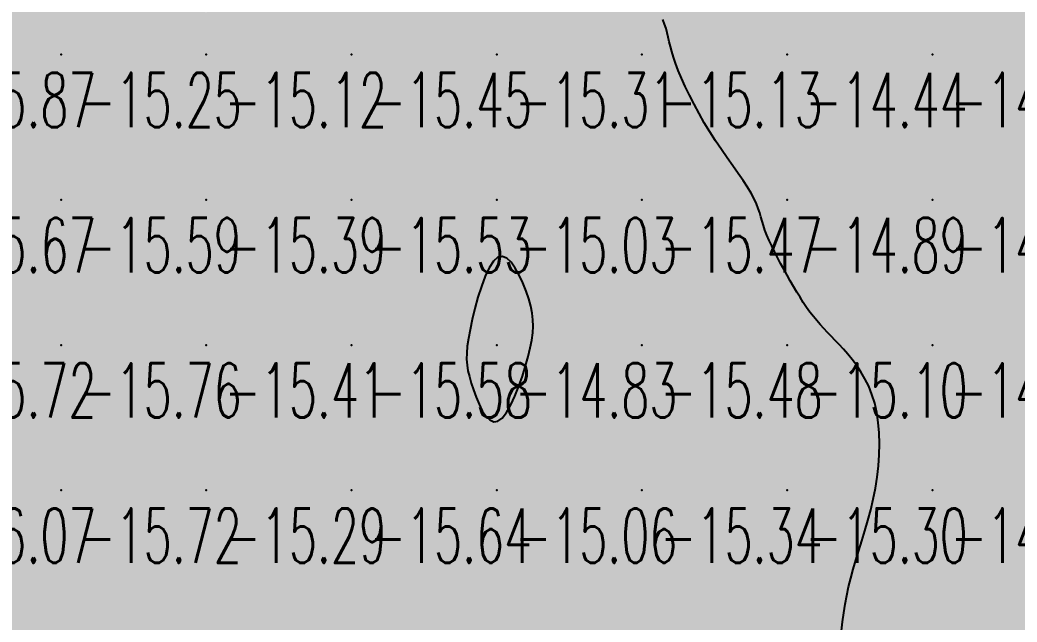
# Model space of a CAD drawing. Header units: millimetres. Extents: x 88261 to 90953, y 390274 to 392322.
# Drawn here: x 89577.4 to 89646.1, y 391238.2 to 391279.6 of the extents above; entities that cross this region are included whole.
import ezdxf
from ezdxf.enums import TextEntityAlignment as Align

# ---------------------------------------------------------------- set-up
doc = ezdxf.new("R2010")
doc.units = ezdxf.units.MM
doc.header["$LTSCALE"] = 25
for name, color, linetype in [('CN_04_00', 242, 'Continuous'), ('COTEAlt', 7, 'Continuous'), ('TN_COLORIAGE', 7, 'Continuous')]:
    doc.layers.add(name, color=color, linetype=linetype)
doc.styles.add('Simplex 1.0', font='Simplex.shx', dxfattribs={"width": 0.99, "height": 2.5})
doc.styles.get("Standard").update_dxf_attribs({"font": 'times.ttf'})

# ---------------------------------------------------------------- blocks, each defined once
blk = doc.blocks.new('COTE')
at = {"color": 0}
blk.add_point((0, 0), dxfattribs=at)
at = {"layer": 'COTEAlt'}
blk.add_attdef('ALT', text='', height=3.75, dxfattribs=at).set_placement((1.25, -1.25), align=Align.TOP_LEFT)

msp = doc.modelspace()

# ---------------------------------------------------------------- linework, layer by layer
at = {"layer": 'CN_04_00', "elevation": -15, "flags": 128}
msp.add_lwpolyline([(89633.993, 391237.549), (89634.059, 391238.18), (89634.14, 391238.791), (89634.237, 391239.39), (89634.35, 391239.983), (89634.48, 391240.577), (89634.629, 391241.179), (89634.797, 391241.795), (89634.984, 391242.43), (89635.185, 391243.085), (89635.393, 391243.759), (89635.602, 391244.451), (89635.806, 391245.16), (89635.999, 391245.885), (89636.173, 391246.624), (89636.323, 391247.378), (89636.442, 391248.144), (89636.529, 391248.915), (89636.582, 391249.684), (89636.599, 391250.444), (89636.578, 391251.187), (89636.518, 391251.905), (89636.417, 391252.592), (89636.273, 391253.239), (89636.086, 391253.841), (89635.861, 391254.398), (89635.606, 391254.914), (89635.328, 391255.39), (89635.033, 391255.83), (89634.729, 391256.234), (89634.423, 391256.607), (89634.123, 391256.95), (89633.833, 391257.266), (89633.553, 391257.561), (89633.284, 391257.841), (89633.024, 391258.11), (89632.771, 391258.376), (89632.525, 391258.643), (89632.285, 391258.917), (89632.049, 391259.204), (89631.816, 391259.51), (89631.587, 391259.832), (89631.36, 391260.171), (89631.134, 391260.524), (89630.91, 391260.89), (89630.686, 391261.267), (89630.463, 391261.655), (89630.239, 391262.052), (89630.014, 391262.456), (89629.793, 391262.863), (89629.577, 391263.269), (89629.372, 391263.67), (89629.18, 391264.062), (89629.004, 391264.442), (89628.849, 391264.804), (89628.719, 391265.145), (89628.613, 391265.463), (89628.525, 391265.764), (89628.444, 391266.057), (89628.359, 391266.349), (89628.261, 391266.65), (89628.138, 391266.968), (89627.981, 391267.311), (89627.778, 391267.688), (89627.523, 391268.105), (89627.222, 391268.561), (89626.882, 391269.051), (89626.514, 391269.574), (89626.125, 391270.126), (89625.725, 391270.702), (89625.322, 391271.301), (89624.925, 391271.918), (89624.542, 391272.549), (89624.177, 391273.186), (89623.834, 391273.82), (89623.515, 391274.443), (89623.225, 391275.045), (89622.967, 391275.617), (89622.743, 391276.151), (89622.557, 391276.637), (89622.41, 391277.07), (89622.297, 391277.456), (89622.207, 391277.805), (89622.132, 391278.126), (89622.063, 391278.431), (89621.991, 391278.727), (89621.908, 391279.026), (89621.805, 391279.336), (89621.674, 391279.665)], dxfattribs=at)
msp.add_lwpolyline([(89612.56, 391257.047), (89612.666, 391257.58), (89612.732, 391258.07), (89612.758, 391258.533), (89612.743, 391258.982), (89612.687, 391259.435), (89612.588, 391259.905), (89612.448, 391260.409), (89612.266, 391260.953), (89612.048, 391261.511), (89611.8, 391262.051), (89611.527, 391262.538), (89611.237, 391262.938), (89610.934, 391263.219), (89610.626, 391263.346), (89610.318, 391263.285), (89610.016, 391263.015), (89609.725, 391262.564), (89609.448, 391261.972), (89609.189, 391261.278), (89608.951, 391260.524), (89608.74, 391259.748), (89608.558, 391258.991), (89608.41, 391258.292), (89608.298, 391257.683), (89608.222, 391257.154), (89608.182, 391256.686), (89608.177, 391256.262), (89608.206, 391255.862), (89608.267, 391255.468), (89608.361, 391255.061), (89608.485, 391254.623), (89608.64, 391254.144), (89608.822, 391253.646), (89609.028, 391253.16), (89609.256, 391252.717), (89609.504, 391252.347), (89609.767, 391252.082), (89610.044, 391251.953), (89610.332, 391251.99), (89610.627, 391252.213), (89610.923, 391252.6), (89611.216, 391253.116), (89611.499, 391253.728), (89611.766, 391254.402), (89612.011, 391255.104), (89612.229, 391255.8), (89612.414, 391256.456), (89612.56, 391257.047)], close=True, dxfattribs=at)
at = {"layer": 'TN_COLORIAGE', "color": 241}
for points in [[(89570.249, 391277.239, -15.184), (89580.249, 391277.239, -15.184), (89580.249, 391287.239, -15.184)], [(89570.249, 391287.239, -15.184), (89570.249, 391277.239, -15.184), (89580.249, 391287.239, -15.184)], [(89580.249, 391277.239, -15), (89584.839, 391281.83, -15), (89580.249, 391287.239, -15), (89584.111, 391287.239, -15)], [(89590.249, 391277.239, -15.57), (89600.249, 391277.239, -15.57), (89600.249, 391287.239, -15.57)], [(89600.249, 391287.239, -15), (89593.641, 391287.239, -15), (89590.249, 391277.239, -15), (89590.249, 391280.143, -15)], [(89600.249, 391277.239, -15.5), (89610.249, 391277.239, -15.5), (89610.249, 391287.239, -15.5)], [(89600.249, 391287.239, -15.5), (89600.249, 391277.239, -15.5), (89610.249, 391287.239, -15.5)], [(89610.249, 391287.239, -15), (89618.26, 391287.239, -15), (89610.249, 391277.239, -15), (89617.406, 391284.397, -15)], [(89610.249, 391277.239, -15), (89617.406, 391284.397, -15), (89620.249, 391277.239, -15), (89620.249, 391282.348, -15)], [(89622.116, 391279.107, -15.129), (89620.249, 391282.348, -15.129), (89620.249, 391277.239, -15.129)], [(89580.249, 391277.239, -15), (89584.839, 391281.83, -15), (89590.249, 391277.239, -15), (89590.249, 391280.143, -15)], [(89622.115, 391277.239, -15.129), (89622.116, 391279.107, -15.129), (89620.249, 391277.239, -15.129)], [(89570.249, 391267.239, -15.248), (89580.249, 391267.239, -15.248), (89580.249, 391277.239, -15.248)], [(89570.249, 391277.239, -15.248), (89570.249, 391267.239, -15.248), (89580.249, 391277.239, -15.248)], [(89580.249, 391267.239, -15.12), (89590.249, 391267.239, -15.12), (89590.249, 391277.239, -15.12)], [(89580.249, 391277.239, -15.12), (89580.249, 391267.239, -15.12), (89590.249, 391277.239, -15.12)], [(89590.249, 391267.239, -15.45), (89600.249, 391267.239, -15.45), (89600.249, 391277.239, -15.45)], [(89590.249, 391277.239, -15.45), (89590.249, 391267.239, -15.45), (89600.249, 391277.239, -15.45)], [(89600.249, 391267.239, -15.312), (89610.249, 391267.239, -15.312), (89610.249, 391277.239, -15.312)], [(89600.249, 391277.239, -15.312), (89600.249, 391267.239, -15.312), (89610.249, 391277.239, -15.312)], [(89610.249, 391267.239, -15.129), (89620.249, 391267.239, -15.129), (89620.249, 391277.239, -15.129)], [(89610.249, 391277.239, -15.129), (89610.249, 391267.239, -15.129), (89620.249, 391277.239, -15.129)], [(89620.249, 391267.239, -15), (89624.766, 391271.757, -15), (89620.249, 391277.239, -15), (89622.115, 391277.239, -15)], [(89624.766, 391271.757, -15.465), (89628.37, 391267.239, -15.465), (89620.249, 391267.239, -15.465)], [(89570.249, 391257.239, -15.589), (89580.249, 391257.239, -15.589), (89580.249, 391267.239, -15.589)], [(89570.249, 391267.239, -15.589), (89570.249, 391257.239, -15.589), (89580.249, 391267.239, -15.589)], [(89580.249, 391257.239, -15.393), (89590.249, 391257.239, -15.393), (89590.249, 391267.239, -15.393)], [(89580.249, 391267.239, -15.393), (89580.249, 391257.239, -15.393), (89590.249, 391267.239, -15.393)], [(89590.249, 391257.239, -15.53), (89600.249, 391257.239, -15.53), (89600.249, 391267.239, -15.53)], [(89590.249, 391267.239, -15.53), (89590.249, 391257.239, -15.53), (89600.249, 391267.239, -15.53)], [(89600.249, 391257.239, -15), (89608.012, 391257.239, -15), (89610.249, 391267.239, -15), (89610.249, 391265.644, -15)], [(89600.249, 391267.239, -15.032), (89600.249, 391257.239, -15.032), (89610.249, 391267.239, -15.032)], [(89620.249, 391267.239, -15), (89612.902, 391259.892, -15), (89610.249, 391267.239, -15), (89610.249, 391265.644, -15)], [(89620.249, 391257.239, -15), (89612.833, 391257.239, -15), (89620.249, 391267.239, -15), (89612.902, 391259.892, -15)], [(89620.249, 391257.239, -15), (89628.424, 391265.414, -15), (89620.249, 391267.239, -15), (89628.37, 391267.239, -15)], [(89620.249, 391257.239, -15), (89628.424, 391265.414, -15), (89630.249, 391257.239, -15), (89630.249, 391261.974, -15)], [(89632.013, 391259.003, -15.097), (89630.249, 391261.974, -15.097), (89630.249, 391257.239, -15.097)], [(89632.013, 391259.003, -15.097), (89633.994, 391257.239, -15.097), (89630.249, 391257.239, -15.097)], [(89572.563, 391249.553, -15.725), (89570.249, 391249.287, -15.725), (89580.249, 391257.239, -15.725), (89570.249, 391257.239, -15.725)], [(89572.563, 391249.553, -15.717), (89572.248, 391247.239, -15.717), (89580.249, 391257.239, -15.717), (89580.249, 391247.239, -15.717)], [(89580.249, 391247.239, -15.414), (89590.249, 391247.239, -15.414), (89590.249, 391257.239, -15.414)], [(89580.249, 391257.239, -15.414), (89580.249, 391247.239, -15.414), (89590.249, 391257.239, -15.414)], [(89590.249, 391247.239, -15.583), (89600.249, 391247.239, -15.583), (89600.249, 391257.239, -15.583)], [(89590.249, 391257.239, -15.583), (89590.249, 391247.239, -15.583), (89600.249, 391257.239, -15.583)], [(89600.249, 391247.239, -15), (89608.163, 391255.153, -15), (89600.249, 391257.239, -15), (89608.012, 391257.239, -15)], [(89610.249, 391247.239, -15.482), (89620.249, 391247.239, -15.482), (89620.249, 391257.239, -15.482)], [(89620.249, 391257.239, -15), (89612.833, 391257.239, -15), (89610.249, 391247.239, -15), (89610.249, 391249.887, -15)], [(89620.249, 391247.239, -15.097), (89630.249, 391247.239, -15.097), (89630.249, 391257.239, -15.097)], [(89620.249, 391257.239, -15.097), (89620.249, 391247.239, -15.097), (89630.249, 391257.239, -15.097)], [(89630.249, 391247.239, -15), (89636.748, 391253.739, -15), (89630.249, 391257.239, -15), (89633.994, 391257.239, -15)], [(89600.249, 391247.239, -15), (89608.163, 391255.153, -15), (89610.249, 391247.239, -15), (89610.249, 391249.887, -15)], [(89636.652, 391247.239, -15.3), (89636.748, 391253.739, -15.3), (89630.249, 391247.239, -15.3)], [(89570.249, 391237.239, -15.717), (89580.249, 391237.239, -15.717), (89580.249, 391247.239, -15.717)], [(89570.249, 391241.263, -15.717), (89572.248, 391247.239, -15.717), (89570.249, 391237.239, -15.717), (89580.249, 391247.239, -15.717)], [(89580.249, 391237.239, -15.293), (89590.249, 391237.239, -15.293), (89590.249, 391247.239, -15.293)], [(89580.249, 391247.239, -15.293), (89580.249, 391237.239, -15.293), (89590.249, 391247.239, -15.293)], [(89590.249, 391237.239, -15.637), (89600.249, 391237.239, -15.637), (89600.249, 391247.239, -15.637)], [(89590.249, 391247.239, -15.637), (89590.249, 391237.239, -15.637), (89600.249, 391247.239, -15.637)], [(89600.249, 391237.239, -15.06), (89610.249, 391237.239, -15.06), (89610.249, 391247.239, -15.06)], [(89600.249, 391247.239, -15.06), (89600.249, 391237.239, -15.06), (89610.249, 391247.239, -15.06)], [(89610.249, 391237.239, -15.335), (89620.249, 391237.239, -15.335), (89620.249, 391247.239, -15.335)], [(89610.249, 391247.239, -15.335), (89610.249, 391237.239, -15.335), (89620.249, 391247.239, -15.335)], [(89620.249, 391237.239, -15.3), (89630.249, 391237.239, -15.3), (89630.249, 391247.239, -15.3)], [(89620.249, 391247.239, -15.3), (89620.249, 391237.239, -15.3), (89630.249, 391247.239, -15.3)], [(89630.249, 391247.239, -15), (89636.652, 391247.239, -15), (89630.249, 391237.239, -15), (89634.582, 391241.572, -15)], [(89633.805, 391237.239, -15.129), (89634.582, 391241.572, -15.129), (89630.249, 391237.239, -15.129)]]:
    msp.add_solid(points, dxfattribs=at)
at = {"layer": 'TN_COLORIAGE', "color": 231}
for points in [[(89620.249, 391282.348, -14.436), (89622.116, 391279.107, -14.436), (89620.249, 391287.239, -14.436), (89630.249, 391287.239, -14.436)], [(89622.116, 391279.107, -14.436), (89622.115, 391277.239, -14.436), (89630.249, 391287.239, -14.436), (89630.249, 391277.239, -14.436)], [(89630.249, 391287.239, -14.449), (89630.249, 391277.239, -14.449), (89640.249, 391287.239, -14.449)], [(89630.249, 391277.239, -14.449), (89640.249, 391277.239, -14.449), (89640.249, 391287.239, -14.449)], [(89640.249, 391287.239, -14.776), (89640.249, 391277.239, -14.776), (89650.249, 391287.239, -14.776)], [(89640.249, 391277.239, -14.776), (89650.249, 391277.239, -14.776), (89650.249, 391287.239, -14.776)], [(89622.115, 391277.239, -14.436), (89624.766, 391271.757, -14.436), (89630.249, 391277.239, -14.436)], [(89628.37, 391267.239, -14.436), (89624.766, 391271.757, -14.436), (89630.249, 391267.239, -14.436), (89630.249, 391277.239, -14.436)], [(89630.249, 391277.239, -14.557), (89630.249, 391267.239, -14.557), (89640.249, 391277.239, -14.557)], [(89630.249, 391267.239, -14.557), (89640.249, 391267.239, -14.557), (89640.249, 391277.239, -14.557)], [(89640.249, 391277.239, -14.722), (89640.249, 391267.239, -14.722), (89650.249, 391277.239, -14.722)], [(89640.249, 391267.239, -14.722), (89650.249, 391267.239, -14.722), (89650.249, 391277.239, -14.722)], [(89628.37, 391267.239, -14.892), (89628.424, 391265.414, -14.892), (89630.249, 391267.239, -14.892)], [(89630.249, 391261.974, -14.892), (89628.424, 391265.414, -14.892), (89630.249, 391267.239, -14.892)], [(89630.249, 391261.974, -14.548), (89632.013, 391259.003, -14.548), (89630.249, 391267.239, -14.548), (89640.249, 391267.239, -14.548)], [(89633.994, 391257.239, -14.548), (89632.013, 391259.003, -14.548), (89640.249, 391257.239, -14.548), (89640.249, 391267.239, -14.548)], [(89640.249, 391267.239, -14.865), (89640.249, 391257.239, -14.865), (89650.249, 391267.239, -14.865)], [(89640.249, 391257.239, -14.865), (89650.249, 391257.239, -14.865), (89650.249, 391267.239, -14.865)], [(89610.249, 391265.644, -14.832), (89608.012, 391257.239, -14.832), (89610.249, 391257.239, -14.832)], [(89610.249, 391265.644, -14.832), (89612.902, 391259.892, -14.832), (89610.249, 391257.239, -14.832)], [(89612.902, 391259.892, -14.832), (89612.833, 391257.239, -14.832), (89610.249, 391257.239, -14.832)], [(89608.012, 391257.239, -14.832), (89608.163, 391255.153, -14.832), (89610.249, 391257.239, -14.832)], [(89610.249, 391249.887, -14.832), (89608.163, 391255.153, -14.832), (89610.249, 391257.239, -14.832)], [(89610.249, 391249.887, -14.832), (89612.833, 391257.239, -14.832), (89610.249, 391257.239, -14.832)], [(89633.994, 391257.239, -14.838), (89636.748, 391253.739, -14.838), (89640.249, 391257.239, -14.838)], [(89636.748, 391253.739, -14.831), (89636.652, 391247.239, -14.831), (89640.249, 391257.239, -14.831), (89640.249, 391247.239, -14.831)], [(89640.249, 391257.239, -14.983), (89640.249, 391247.239, -14.983), (89650.249, 391257.239, -14.983)], [(89650.249, 391251.141, -14.831), (89649.627, 391247.239, -14.831), (89650.249, 391257.239, -14.831), (89640.249, 391247.239, -14.831)], [(89634.582, 391241.572, -14.766), (89633.805, 391237.239, -14.766), (89640.249, 391247.239, -14.766), (89640.249, 391237.239, -14.766)], [(89634.582, 391241.572, -14.831), (89636.652, 391247.239, -14.831), (89640.249, 391247.239, -14.831)], [(89649.627, 391247.239, -14.766), (89649.792, 391246.782, -14.766), (89640.249, 391247.239, -14.766), (89640.249, 391237.239, -14.766)], [(89650.249, 391246.633, -14.766), (89649.792, 391246.782, -14.766), (89650.249, 391237.239, -14.766), (89640.249, 391237.239, -14.766)]]:
    msp.add_solid(points, dxfattribs=at)

# ---------------------------------------------------------------- block references
at = {"layer": 'COTEAlt'}
ref = msp.add_blockref('COTE', (89570.249, 391277.239), dxfattribs=at)
ref.add_attrib('ALT', '-15.87', dxfattribs={"height": 3.75, "style": 'Simplex 1.0', "width": 0.6}).set_placement((89571.499, 391275.989), align=Align.TOP_LEFT)
ref = msp.add_blockref('COTE', (89580.249, 391277.239), dxfattribs=at)
ref.add_attrib('ALT', '-15.25', dxfattribs={"height": 3.75, "style": 'Simplex 1.0', "width": 0.6}).set_placement((89581.499, 391275.989), align=Align.TOP_LEFT)
ref = msp.add_blockref('COTE', (89590.249, 391277.239), dxfattribs=at)
ref.add_attrib('ALT', '-15.12', dxfattribs={"height": 3.75, "style": 'Simplex 1.0', "width": 0.6}).set_placement((89591.499, 391275.989), align=Align.TOP_LEFT)
ref = msp.add_blockref('COTE', (89600.249, 391277.239), dxfattribs=at)
ref.add_attrib('ALT', '-15.45', dxfattribs={"height": 3.75, "style": 'Simplex 1.0', "width": 0.6}).set_placement((89601.499, 391275.989), align=Align.TOP_LEFT)
ref = msp.add_blockref('COTE', (89610.249, 391277.239), dxfattribs=at)
ref.add_attrib('ALT', '-15.31', dxfattribs={"height": 3.75, "style": 'Simplex 1.0', "width": 0.6}).set_placement((89611.499, 391275.989), align=Align.TOP_LEFT)
ref = msp.add_blockref('COTE', (89620.249, 391277.239), dxfattribs=at)
ref.add_attrib('ALT', '-15.13', dxfattribs={"height": 3.75, "style": 'Simplex 1.0', "width": 0.6}).set_placement((89621.499, 391275.989), align=Align.TOP_LEFT)
ref = msp.add_blockref('COTE', (89630.249, 391277.239), dxfattribs=at)
ref.add_attrib('ALT', '-14.44', dxfattribs={"height": 3.75, "style": 'Simplex 1.0', "width": 0.6}).set_placement((89631.499, 391275.989), align=Align.TOP_LEFT)
ref = msp.add_blockref('COTE', (89640.249, 391277.239), dxfattribs=at)
ref.add_attrib('ALT', '-14.56', dxfattribs={"height": 3.75, "style": 'Simplex 1.0', "width": 0.6}).set_placement((89641.499, 391275.989), align=Align.TOP_LEFT)
ref = msp.add_blockref('COTE', (89570.249, 391267.239), dxfattribs=at)
ref.add_attrib('ALT', '-15.67', dxfattribs={"height": 3.75, "style": 'Simplex 1.0', "width": 0.6}).set_placement((89571.499, 391265.989), align=Align.TOP_LEFT)
ref = msp.add_blockref('COTE', (89580.249, 391267.239), dxfattribs=at)
ref.add_attrib('ALT', '-15.59', dxfattribs={"height": 3.75, "style": 'Simplex 1.0', "width": 0.6}).set_placement((89581.499, 391265.989), align=Align.TOP_LEFT)
ref = msp.add_blockref('COTE', (89590.249, 391267.239), dxfattribs=at)
ref.add_attrib('ALT', '-15.39', dxfattribs={"height": 3.75, "style": 'Simplex 1.0', "width": 0.6}).set_placement((89591.499, 391265.989), align=Align.TOP_LEFT)
ref = msp.add_blockref('COTE', (89600.249, 391267.239), dxfattribs=at)
ref.add_attrib('ALT', '-15.53', dxfattribs={"height": 3.75, "style": 'Simplex 1.0', "width": 0.6}).set_placement((89601.499, 391265.989), align=Align.TOP_LEFT)
ref = msp.add_blockref('COTE', (89610.249, 391267.239), dxfattribs=at)
ref.add_attrib('ALT', '-15.03', dxfattribs={"height": 3.75, "style": 'Simplex 1.0', "width": 0.6}).set_placement((89611.499, 391265.989), align=Align.TOP_LEFT)
ref = msp.add_blockref('COTE', (89620.249, 391267.239), dxfattribs=at)
ref.add_attrib('ALT', '-15.47', dxfattribs={"height": 3.75, "style": 'Simplex 1.0', "width": 0.6}).set_placement((89621.499, 391265.989), align=Align.TOP_LEFT)
ref = msp.add_blockref('COTE', (89630.249, 391267.239), dxfattribs=at)
ref.add_attrib('ALT', '-14.89', dxfattribs={"height": 3.75, "style": 'Simplex 1.0', "width": 0.6}).set_placement((89631.499, 391265.989), align=Align.TOP_LEFT)
ref = msp.add_blockref('COTE', (89640.249, 391267.239), dxfattribs=at)
ref.add_attrib('ALT', '-14.55', dxfattribs={"height": 3.75, "style": 'Simplex 1.0', "width": 0.6}).set_placement((89641.499, 391265.989), align=Align.TOP_LEFT)
ref = msp.add_blockref('COTE', (89570.249, 391257.239), dxfattribs=at)
ref.add_attrib('ALT', '-15.72', dxfattribs={"height": 3.75, "style": 'Simplex 1.0', "width": 0.6}).set_placement((89571.499, 391255.989), align=Align.TOP_LEFT)
ref = msp.add_blockref('COTE', (89580.249, 391257.239), dxfattribs=at)
ref.add_attrib('ALT', '-15.76', dxfattribs={"height": 3.75, "style": 'Simplex 1.0', "width": 0.6}).set_placement((89581.499, 391255.989), align=Align.TOP_LEFT)
ref = msp.add_blockref('COTE', (89590.249, 391257.239), dxfattribs=at)
ref.add_attrib('ALT', '-15.41', dxfattribs={"height": 3.75, "style": 'Simplex 1.0', "width": 0.6}).set_placement((89591.499, 391255.989), align=Align.TOP_LEFT)
ref = msp.add_blockref('COTE', (89600.249, 391257.239), dxfattribs=at)
ref.add_attrib('ALT', '-15.58', dxfattribs={"height": 3.75, "style": 'Simplex 1.0', "width": 0.6}).set_placement((89601.499, 391255.989), align=Align.TOP_LEFT)
ref = msp.add_blockref('COTE', (89610.249, 391257.239), dxfattribs=at)
ref.add_attrib('ALT', '-14.83', dxfattribs={"height": 3.75, "style": 'Simplex 1.0', "width": 0.6}).set_placement((89611.499, 391255.989), align=Align.TOP_LEFT)
ref = msp.add_blockref('COTE', (89620.249, 391257.239), dxfattribs=at)
ref.add_attrib('ALT', '-15.48', dxfattribs={"height": 3.75, "style": 'Simplex 1.0', "width": 0.6}).set_placement((89621.499, 391255.989), align=Align.TOP_LEFT)
ref = msp.add_blockref('COTE', (89630.249, 391257.239), dxfattribs=at)
ref.add_attrib('ALT', '-15.10', dxfattribs={"height": 3.75, "style": 'Simplex 1.0', "width": 0.6}).set_placement((89631.499, 391255.989), align=Align.TOP_LEFT)
ref = msp.add_blockref('COTE', (89640.249, 391257.239), dxfattribs=at)
ref.add_attrib('ALT', '-14.84', dxfattribs={"height": 3.75, "style": 'Simplex 1.0', "width": 0.6}).set_placement((89641.499, 391255.989), align=Align.TOP_LEFT)
ref = msp.add_blockref('COTE', (89570.249, 391247.239), dxfattribs=at)
ref.add_attrib('ALT', '-16.07', dxfattribs={"height": 3.75, "style": 'Simplex 1.0', "width": 0.6}).set_placement((89571.499, 391245.989), align=Align.TOP_LEFT)
ref = msp.add_blockref('COTE', (89580.249, 391247.239), dxfattribs=at)
ref.add_attrib('ALT', '-15.72', dxfattribs={"height": 3.75, "style": 'Simplex 1.0', "width": 0.6}).set_placement((89581.499, 391245.989), align=Align.TOP_LEFT)
ref = msp.add_blockref('COTE', (89590.249, 391247.239), dxfattribs=at)
ref.add_attrib('ALT', '-15.29', dxfattribs={"height": 3.75, "style": 'Simplex 1.0', "width": 0.6}).set_placement((89591.499, 391245.989), align=Align.TOP_LEFT)
ref = msp.add_blockref('COTE', (89600.249, 391247.239), dxfattribs=at)
ref.add_attrib('ALT', '-15.64', dxfattribs={"height": 3.75, "style": 'Simplex 1.0', "width": 0.6}).set_placement((89601.499, 391245.989), align=Align.TOP_LEFT)
ref = msp.add_blockref('COTE', (89610.249, 391247.239), dxfattribs=at)
ref.add_attrib('ALT', '-15.06', dxfattribs={"height": 3.75, "style": 'Simplex 1.0', "width": 0.6}).set_placement((89611.499, 391245.989), align=Align.TOP_LEFT)
ref = msp.add_blockref('COTE', (89620.249, 391247.239), dxfattribs=at)
ref.add_attrib('ALT', '-15.34', dxfattribs={"height": 3.75, "style": 'Simplex 1.0', "width": 0.6}).set_placement((89621.499, 391245.989), align=Align.TOP_LEFT)
ref = msp.add_blockref('COTE', (89630.249, 391247.239), dxfattribs=at)
ref.add_attrib('ALT', '-15.30', dxfattribs={"height": 3.75, "style": 'Simplex 1.0', "width": 0.6}).set_placement((89631.499, 391245.989), align=Align.TOP_LEFT)
ref = msp.add_blockref('COTE', (89640.249, 391247.239), dxfattribs=at)
ref.add_attrib('ALT', '-14.83', dxfattribs={"height": 3.75, "style": 'Simplex 1.0', "width": 0.6}).set_placement((89641.499, 391245.989), align=Align.TOP_LEFT)

doc.saveas('drawing.dxf')
